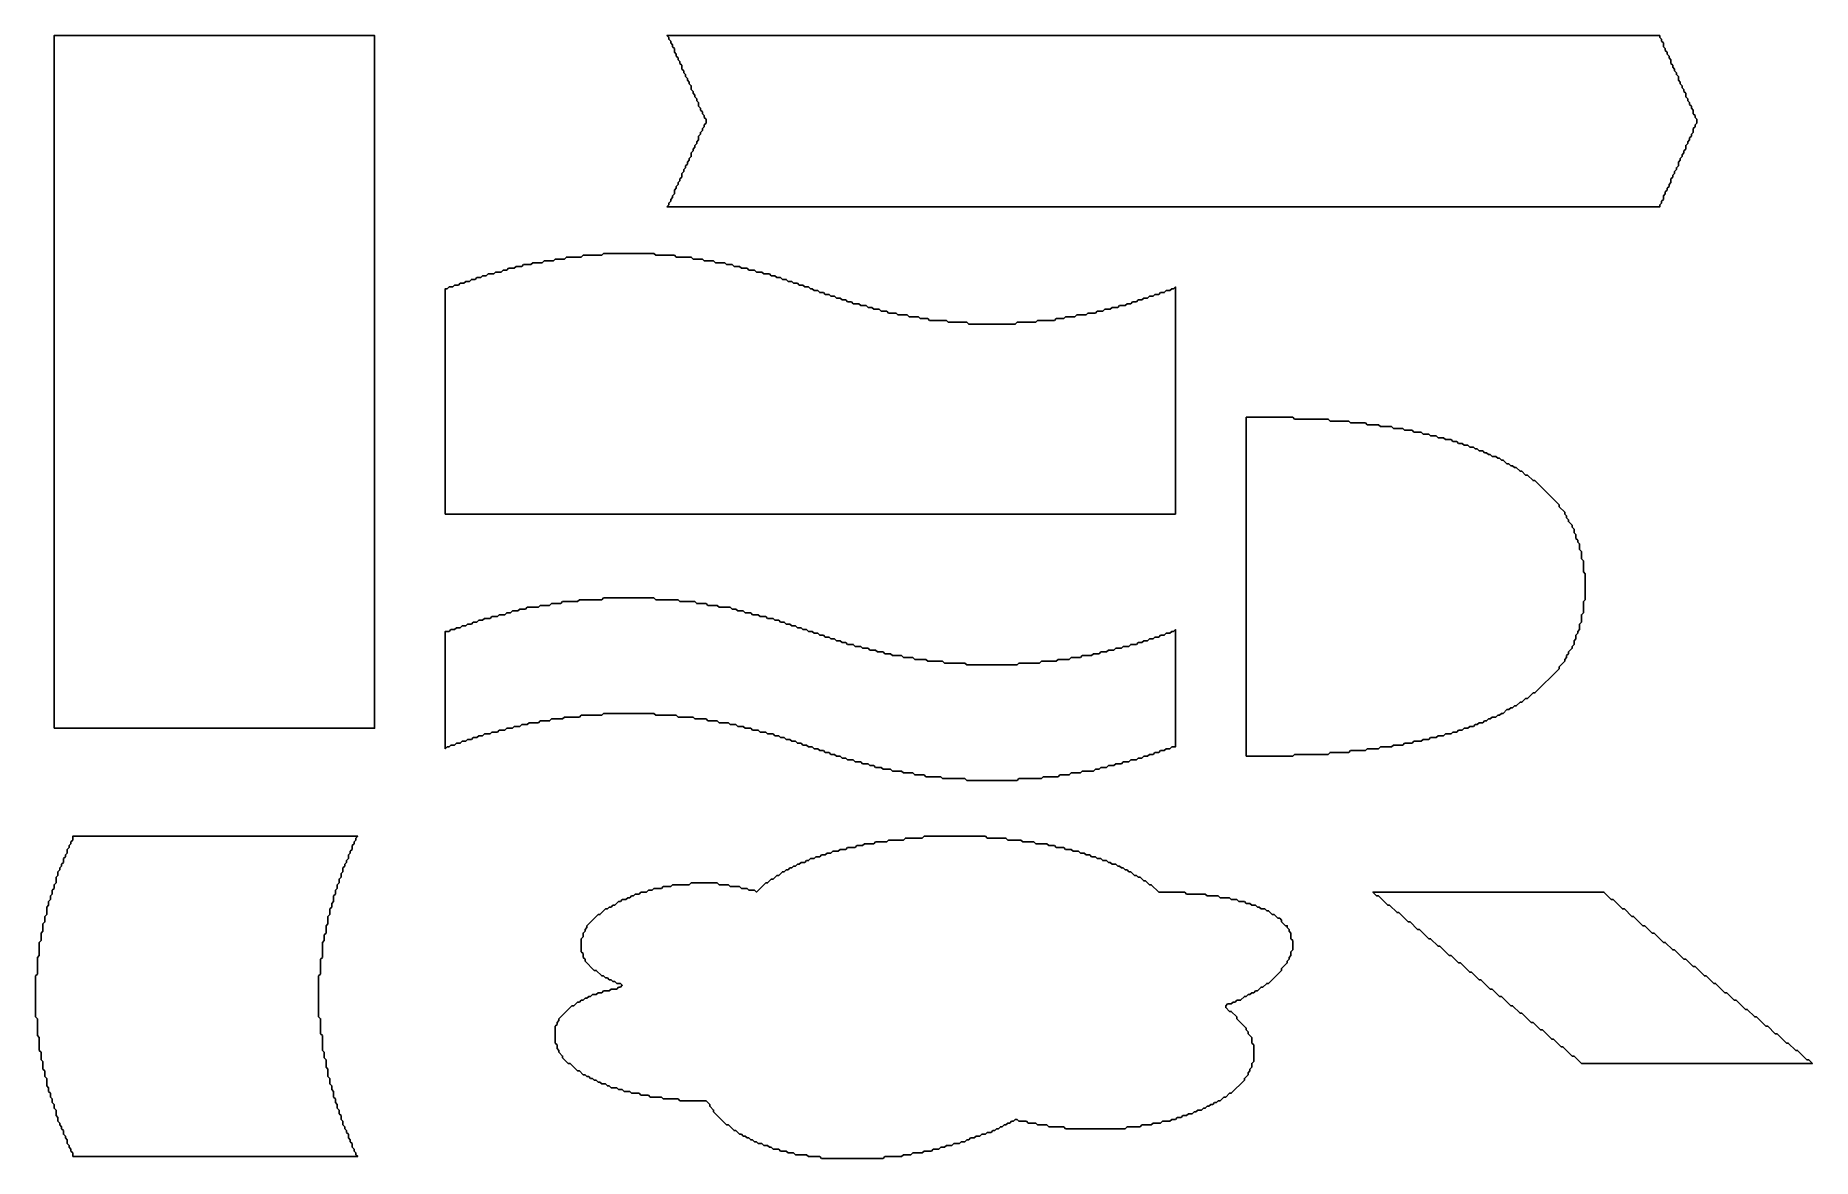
# Model space of a CAD drawing. Header units: metres. Extents: x 89 to 1043, y 118 to 721.
import ezdxf

# ---------------------------------------------------------------- set-up
doc = ezdxf.new("R2010")
doc.units = ezdxf.units.M

msp = doc.modelspace()

# ---------------------------------------------------------------- linework, layer by layer
for points in [[(99, 349), (99, 721), (271, 721), (271, 349)], [(428, 629), (429, 630), (429, 631), (430, 632), (430, 633), (431, 634), (431, 635), (432, 636), (432, 638), (433, 639), (433, 640), (434, 641), (434, 642), (435, 643), (435, 644), (436, 645), (436, 647), (437, 648), (437, 649), (438, 650), (438, 651), (439, 652), (439, 653), (440, 654), (440, 655), (441, 656), (441, 658), (442, 659), (442, 660), (443, 661), (443, 662), (444, 663), (444, 664), (445, 665), (445, 667), (446, 668), (446, 669), (447, 670), (447, 671), (448, 672), (448, 673), (449, 674), (449, 676), (448, 677), (448, 678), (447, 679), (447, 680), (446, 681), (446, 682), (445, 683), (445, 685), (444, 686), (444, 687), (443, 688), (443, 689), (442, 690), (442, 691), (441, 692), (441, 694), (440, 695), (440, 696), (439, 697), (439, 698), (438, 699), (438, 700), (437, 701), (437, 702), (436, 703), (436, 705), (435, 706), (435, 707), (434, 708), (434, 709), (433, 710), (433, 711), (432, 712), (432, 714), (431, 715), (431, 716), (430, 717), (430, 718), (429, 719), (429, 720), (428, 721), (961, 721), (961, 720), (962, 719), (962, 718), (963, 717), (963, 715), (964, 714), (964, 713), (965, 712), (965, 711), (966, 710), (966, 709), (967, 708), (967, 706), (968, 705), (968, 704), (969, 703), (969, 702), (970, 701), (970, 700), (971, 699), (971, 697), (972, 696), (972, 695), (973, 694), (973, 693), (974, 692), (974, 691), (975, 690), (975, 688), (976, 687), (976, 686), (977, 685), (977, 684), (978, 683), (978, 682), (979, 681), (979, 679), (980, 678), (980, 677), (981, 676), (981, 674), (980, 673), (980, 672), (979, 671), (979, 669), (978, 668), (978, 667), (977, 666), (977, 665), (976, 664), (976, 663), (975, 662), (975, 660), (974, 659), (974, 658), (973, 657), (973, 656), (972, 655), (972, 654), (971, 653), (971, 651), (970, 650), (970, 649), (969, 648), (969, 647), (968, 646), (968, 645), (967, 644), (967, 642), (966, 641), (966, 640), (965, 639), (965, 638), (964, 637), (964, 636), (963, 635), (963, 633), (962, 632), (962, 631), (961, 630), (961, 629)], [(309, 464), (309, 585), (310, 585), (311, 586), (313, 586), (314, 587), (316, 587), (317, 588), (319, 588), (320, 589), (322, 589), (323, 590), (325, 590), (326, 591), (328, 591), (329, 592), (331, 592), (332, 593), (335, 593), (336, 594), (339, 594), (340, 595), (342, 595), (343, 596), (346, 596), (347, 597), (350, 597), (351, 598), (355, 598), (356, 599), (361, 599), (362, 600), (367, 600), (368, 601), (373, 601), (374, 602), (382, 602), (383, 603), (393, 603), (394, 604), (421, 604), (422, 603), (432, 603), (433, 602), (441, 602), (442, 601), (447, 601), (448, 600), (453, 600), (454, 599), (459, 599), (460, 598), (463, 598), (464, 597), (467, 597), (468, 596), (471, 596), (472, 595), (475, 595), (476, 594), (479, 594), (480, 593), (483, 593), (484, 592), (486, 592), (487, 591), (489, 591), (490, 590), (492, 590), (493, 589), (495, 589), (496, 588), (498, 588), (499, 587), (501, 587), (502, 586), (504, 586), (505, 585), (506, 585), (507, 584), (509, 584), (510, 583), (512, 583), (513, 582), (515, 582), (516, 581), (518, 581), (519, 580), (521, 580), (522, 579), (524, 579), (525, 578), (527, 578), (528, 577), (531, 577), (532, 576), (535, 576), (536, 575), (538, 575), (539, 574), (542, 574), (543, 573), (546, 573), (547, 572), (551, 572), (552, 571), (557, 571), (558, 570), (563, 570), (564, 569), (568, 569), (569, 568), (578, 568), (579, 567), (589, 567), (590, 566), (615, 566), (616, 567), (626, 567), (627, 568), (636, 568), (637, 569), (641, 569), (642, 570), (647, 570), (648, 571), (653, 571), (654, 572), (658, 572), (659, 573), (662, 573), (663, 574), (666, 574), (667, 575), (670, 575), (671, 576), (674, 576), (675, 577), (677, 577), (678, 578), (680, 578), (681, 579), (683, 579), (684, 580), (686, 580), (687, 581), (689, 581), (690, 582), (692, 582), (693, 583), (695, 583), (696, 584), (698, 584), (699, 585), (700, 585), (701, 586), (701, 464)], [(739, 334), (739, 516), (764, 516), (765, 515), (783, 515), (784, 514), (794, 514), (795, 513), (803, 513), (804, 512), (810, 512), (811, 511), (817, 511), (818, 510), (823, 510), (824, 509), (828, 509), (829, 508), (833, 508), (834, 507), (837, 507), (838, 506), (841, 506), (842, 505), (845, 505), (846, 504), (849, 504), (850, 503), (852, 503), (853, 502), (855, 502), (856, 501), (858, 501), (859, 500), (861, 500), (862, 499), (863, 499), (864, 498), (866, 498), (867, 497), (868, 497), (869, 496), (870, 496), (871, 495), (873, 495), (874, 494), (875, 494), (876, 493), (877, 493), (879, 491), (880, 491), (881, 490), (882, 490), (883, 489), (884, 489), (886, 487), (887, 487), (889, 485), (890, 485), (893, 482), (894, 482), (907, 469), (907, 468), (910, 465), (910, 464), (911, 463), (911, 462), (912, 461), (912, 460), (914, 458), (914, 457), (915, 456), (915, 454), (916, 453), (916, 451), (917, 450), (917, 449), (918, 448), (918, 445), (919, 444), (919, 440), (920, 439), (920, 433), (921, 432), (921, 418), (920, 417), (920, 411), (919, 410), (919, 406), (918, 405), (918, 402), (917, 401), (917, 400), (916, 399), (916, 397), (915, 396), (915, 394), (914, 393), (914, 392), (912, 390), (912, 389), (911, 388), (911, 387), (910, 386), (910, 385), (907, 382), (907, 381), (894, 368), (893, 368), (890, 365), (889, 365), (887, 363), (886, 363), (884, 361), (883, 361), (882, 360), (881, 360), (880, 359), (879, 359), (877, 357), (876, 357), (875, 356), (874, 356), (873, 355), (871, 355), (870, 354), (869, 354), (868, 353), (867, 353), (866, 352), (864, 352), (863, 351), (862, 351), (861, 350), (859, 350), (858, 349), (856, 349), (855, 348), (853, 348), (852, 347), (850, 347), (849, 346), (846, 346), (845, 345), (842, 345), (841, 344), (838, 344), (837, 343), (834, 343), (833, 342), (829, 342), (828, 341), (824, 341), (823, 340), (818, 340), (817, 339), (811, 339), (810, 338), (804, 338), (803, 337), (795, 337), (794, 336), (784, 336), (783, 335), (765, 335), (764, 334)], [(589, 321), (588, 322), (576, 322), (575, 323), (567, 323), (566, 324), (561, 324), (560, 325), (555, 325), (554, 326), (549, 326), (548, 327), (544, 327), (543, 328), (540, 328), (539, 329), (537, 329), (536, 330), (533, 330), (532, 331), (529, 331), (528, 332), (525, 332), (524, 333), (522, 333), (521, 334), (519, 334), (518, 335), (516, 335), (515, 336), (513, 336), (512, 337), (510, 337), (509, 338), (507, 338), (506, 339), (504, 339), (503, 340), (501, 340), (500, 341), (498, 341), (497, 342), (495, 342), (494, 343), (492, 343), (491, 344), (489, 344), (488, 345), (486, 345), (485, 346), (482, 346), (481, 347), (478, 347), (477, 348), (474, 348), (473, 349), (470, 349), (469, 350), (466, 350), (465, 351), (462, 351), (461, 352), (456, 352), (455, 353), (450, 353), (449, 354), (443, 354), (442, 355), (434, 355), (433, 356), (422, 356), (421, 357), (394, 357), (393, 356), (382, 356), (381, 355), (373, 355), (372, 354), (366, 354), (365, 353), (360, 353), (359, 352), (354, 352), (353, 351), (350, 351), (349, 350), (346, 350), (345, 349), (342, 349), (341, 348), (338, 348), (337, 347), (334, 347), (333, 346), (330, 346), (329, 345), (327, 345), (326, 344), (324, 344), (323, 343), (321, 343), (320, 342), (318, 342), (317, 341), (315, 341), (314, 340), (312, 340), (311, 339), (310, 339), (309, 338), (309, 401), (311, 401), (312, 402), (314, 402), (315, 403), (317, 403), (318, 404), (320, 404), (321, 405), (323, 405), (324, 406), (326, 406), (327, 407), (329, 407), (330, 408), (333, 408), (334, 409), (337, 409), (338, 410), (341, 410), (342, 411), (344, 411), (345, 412), (348, 412), (349, 413), (352, 413), (353, 414), (359, 414), (360, 415), (365, 415), (366, 416), (371, 416), (372, 417), (380, 417), (381, 418), (393, 418), (394, 419), (421, 419), (422, 418), (434, 418), (435, 417), (443, 417), (444, 416), (449, 416), (450, 415), (455, 415), (456, 414), (462, 414), (463, 413), (465, 413), (466, 412), (469, 412), (470, 411), (473, 411), (474, 410), (477, 410), (478, 409), (481, 409), (482, 408), (485, 408), (486, 407), (488, 407), (489, 406), (491, 406), (492, 405), (494, 405), (495, 404), (497, 404), (498, 403), (500, 403), (501, 402), (503, 402), (504, 401), (506, 401), (507, 400), (509, 400), (510, 399), (512, 399), (513, 398), (515, 398), (516, 397), (518, 397), (519, 396), (521, 396), (522, 395), (524, 395), (525, 394), (528, 394), (529, 393), (532, 393), (533, 392), (536, 392), (537, 391), (540, 391), (541, 390), (544, 390), (545, 389), (548, 389), (549, 388), (554, 388), (555, 387), (560, 387), (561, 386), (567, 386), (568, 385), (576, 385), (577, 384), (588, 384), (589, 383), (616, 383), (617, 384), (628, 384), (629, 385), (637, 385), (638, 386), (644, 386), (645, 387), (650, 387), (651, 388), (656, 388), (657, 389), (660, 389), (661, 390), (664, 390), (665, 391), (668, 391), (669, 392), (672, 392), (673, 393), (676, 393), (677, 394), (680, 394), (681, 395), (683, 395), (684, 396), (686, 396), (687, 397), (689, 397), (690, 398), (692, 398), (693, 399), (695, 399), (696, 400), (698, 400), (699, 401), (700, 401), (701, 402), (701, 339), (699, 339), (698, 338), (696, 338), (695, 337), (693, 337), (692, 336), (690, 336), (689, 335), (687, 335), (686, 334), (684, 334), (683, 333), (681, 333), (680, 332), (677, 332), (676, 331), (673, 331), (672, 330), (669, 330), (668, 329), (665, 329), (664, 328), (661, 328), (660, 327), (658, 327), (657, 326), (651, 326), (650, 325), (645, 325), (644, 324), (639, 324), (638, 323), (630, 323), (629, 322), (617, 322), (616, 321)], [(109, 119), (109, 121), (108, 122), (108, 123), (107, 124), (107, 125), (106, 126), (106, 128), (105, 129), (105, 130), (104, 131), (104, 133), (103, 134), (103, 135), (102, 136), (102, 137), (101, 138), (101, 140), (100, 141), (100, 144), (99, 145), (99, 147), (98, 148), (98, 150), (97, 151), (97, 153), (96, 154), (96, 156), (95, 157), (95, 161), (94, 162), (94, 165), (93, 166), (93, 170), (92, 171), (92, 175), (91, 176), (91, 183), (90, 184), (90, 193), (89, 194), (89, 216), (90, 217), (90, 226), (91, 227), (91, 234), (92, 235), (92, 239), (93, 240), (93, 244), (94, 245), (94, 248), (95, 249), (95, 253), (96, 254), (96, 256), (97, 257), (97, 259), (98, 260), (98, 262), (99, 263), (99, 265), (100, 266), (100, 269), (101, 270), (101, 272), (102, 273), (102, 274), (103, 275), (103, 276), (104, 277), (104, 279), (105, 280), (105, 281), (106, 282), (106, 284), (107, 285), (107, 286), (108, 287), (108, 288), (109, 289), (109, 291), (262, 291), (261, 290), (261, 289), (260, 288), (260, 287), (259, 286), (259, 284), (258, 283), (258, 282), (257, 281), (257, 279), (256, 278), (256, 277), (255, 276), (255, 275), (254, 274), (254, 272), (253, 271), (253, 269), (252, 268), (252, 266), (251, 265), (251, 263), (250, 262), (250, 260), (249, 259), (249, 256), (248, 255), (248, 253), (247, 252), (247, 249), (246, 248), (246, 244), (245, 243), (245, 239), (244, 238), (244, 235), (243, 234), (243, 226), (242, 225), (242, 217), (241, 216), (241, 194), (242, 193), (242, 185), (243, 184), (243, 176), (244, 175), (244, 172), (245, 171), (245, 167), (246, 166), (246, 162), (247, 161), (247, 158), (248, 157), (248, 155), (249, 154), (249, 151), (250, 150), (250, 148), (251, 147), (251, 145), (252, 144), (252, 142), (253, 141), (253, 139), (254, 138), (254, 136), (255, 135), (255, 134), (256, 133), (256, 132), (257, 131), (257, 129), (258, 128), (258, 127), (259, 126), (259, 124), (260, 123), (260, 122), (261, 121), (261, 120), (262, 119)], [(511, 118), (510, 119), (504, 119), (503, 120), (497, 120), (496, 121), (493, 121), (492, 122), (489, 122), (488, 123), (485, 123), (484, 124), (483, 124), (482, 125), (480, 125), (479, 126), (477, 126), (476, 127), (475, 127), (474, 128), (473, 128), (472, 129), (471, 129), (470, 130), (469, 130), (468, 131), (467, 131), (465, 133), (464, 133), (461, 136), (460, 136), (453, 143), (453, 144), (451, 146), (451, 147), (449, 149), (435, 149), (434, 150), (426, 150), (425, 151), (419, 151), (418, 152), (414, 152), (413, 153), (409, 153), (408, 154), (405, 154), (404, 155), (402, 155), (401, 156), (398, 156), (397, 157), (396, 157), (395, 158), (393, 158), (392, 159), (391, 159), (390, 160), (389, 160), (388, 161), (387, 161), (386, 162), (385, 162), (384, 163), (383, 163), (381, 165), (380, 165), (376, 169), (375, 169), (372, 172), (372, 173), (370, 175), (370, 176), (369, 177), (369, 179), (368, 180), (368, 189), (369, 190), (369, 191), (370, 192), (370, 193), (377, 200), (378, 200), (380, 202), (381, 202), (382, 203), (383, 203), (384, 204), (385, 204), (386, 205), (387, 205), (388, 206), (390, 206), (391, 207), (393, 207), (394, 208), (397, 208), (398, 209), (401, 209), (402, 210), (403, 210), (404, 211), (403, 212), (401, 212), (400, 213), (399, 213), (398, 214), (397, 214), (396, 215), (395, 215), (394, 216), (393, 216), (390, 219), (389, 219), (384, 224), (384, 225), (383, 226), (383, 228), (382, 229), (382, 236), (383, 237), (383, 239), (384, 240), (384, 241), (385, 242), (385, 243), (391, 249), (392, 249), (395, 252), (396, 252), (397, 253), (398, 253), (399, 254), (400, 254), (402, 256), (403, 256), (404, 257), (406, 257), (407, 258), (408, 258), (409, 259), (410, 259), (411, 260), (413, 260), (414, 261), (417, 261), (418, 262), (420, 262), (421, 263), (425, 263), (426, 264), (430, 264), (431, 265), (440, 265), (441, 266), (455, 266), (456, 265), (461, 265), (462, 264), (467, 264), (468, 263), (471, 263), (472, 262), (475, 262), (476, 261), (481, 266), (482, 266), (484, 268), (485, 268), (487, 270), (488, 270), (490, 272), (491, 272), (492, 273), (493, 273), (494, 274), (495, 274), (496, 275), (497, 275), (498, 276), (499, 276), (500, 277), (502, 277), (503, 278), (504, 278), (505, 279), (507, 279), (508, 280), (510, 280), (511, 281), (513, 281), (514, 282), (516, 282), (517, 283), (520, 283), (521, 284), (524, 284), (525, 285), (529, 285), (530, 286), (533, 286), (534, 287), (539, 287), (540, 288), (546, 288), (547, 289), (555, 289), (556, 290), (565, 290), (566, 291), (599, 291), (600, 290), (610, 290), (611, 289), (618, 289), (619, 288), (625, 288), (626, 287), (632, 287), (633, 286), (636, 286), (637, 285), (641, 285), (642, 284), (645, 284), (646, 283), (649, 283), (650, 282), (652, 282), (653, 281), (655, 281), (656, 280), (658, 280), (659, 279), (661, 279), (662, 278), (664, 278), (665, 277), (666, 277), (667, 276), (669, 276), (670, 275), (671, 275), (672, 274), (673, 274), (674, 273), (675, 273), (676, 272), (677, 272), (679, 270), (680, 270), (681, 269), (682, 269), (684, 267), (685, 267), (687, 265), (688, 265), (692, 261), (706, 261), (707, 260), (717, 260), (718, 259), (724, 259), (725, 258), (730, 258), (731, 257), (734, 257), (735, 256), (738, 256), (739, 255), (741, 255), (742, 254), (744, 254), (745, 253), (746, 253), (747, 252), (749, 252), (750, 251), (751, 251), (753, 249), (754, 249), (756, 247), (757, 247), (758, 246), (758, 245), (760, 243), (761, 243), (761, 242), (762, 241), (762, 240), (763, 239), (763, 236), (764, 235), (764, 230), (763, 229), (763, 227), (762, 226), (762, 225), (761, 224), (761, 223), (758, 220), (758, 219), (751, 212), (750, 212), (748, 210), (747, 210), (745, 208), (744, 208), (743, 207), (742, 207), (741, 206), (740, 206), (739, 205), (738, 205), (736, 203), (734, 203), (733, 202), (732, 202), (731, 201), (729, 201), (728, 200), (728, 199), (730, 197), (731, 197), (734, 194), (734, 193), (739, 188), (739, 187), (740, 186), (740, 185), (742, 183), (742, 180), (743, 179), (743, 170), (742, 169), (742, 167), (741, 166), (741, 165), (740, 164), (740, 163), (738, 161), (738, 160), (731, 153), (730, 153), (728, 151), (727, 151), (725, 149), (724, 149), (723, 148), (722, 148), (721, 147), (720, 147), (719, 146), (718, 146), (717, 145), (716, 145), (715, 144), (713, 144), (712, 143), (711, 143), (710, 142), (708, 142), (707, 141), (705, 141), (704, 140), (702, 140), (701, 139), (699, 139), (698, 138), (694, 138), (693, 137), (689, 137), (688, 136), (683, 136), (682, 135), (675, 135), (674, 134), (642, 134), (641, 135), (633, 135), (632, 136), (627, 136), (626, 137), (622, 137), (621, 138), (617, 138), (616, 139), (615, 139), (614, 138), (613, 138), (612, 137), (611, 137), (610, 136), (609, 136), (608, 135), (607, 135), (606, 134), (605, 134), (604, 133), (603, 133), (602, 132), (600, 132), (599, 131), (597, 131), (596, 130), (594, 130), (593, 129), (591, 129), (590, 128), (589, 128), (588, 127), (586, 127), (585, 126), (582, 126), (581, 125), (578, 125), (577, 124), (575, 124), (574, 123), (571, 123), (570, 122), (566, 122), (565, 121), (560, 121), (559, 120), (555, 120), (554, 119), (545, 119), (544, 118)], [(919, 169), (915, 173), (914, 173), (909, 178), (908, 178), (904, 182), (903, 182), (898, 187), (897, 187), (893, 191), (892, 191), (887, 196), (886, 196), (882, 200), (881, 200), (876, 205), (875, 205), (871, 209), (870, 209), (865, 214), (864, 214), (860, 218), (859, 218), (854, 223), (853, 223), (849, 227), (848, 227), (843, 232), (842, 232), (838, 236), (837, 236), (832, 241), (831, 241), (827, 245), (826, 245), (821, 250), (820, 250), (816, 254), (815, 254), (810, 259), (809, 259), (807, 261), (931, 261), (935, 257), (936, 257), (941, 252), (942, 252), (946, 248), (947, 248), (952, 243), (953, 243), (957, 239), (958, 239), (963, 234), (964, 234), (968, 230), (969, 230), (974, 225), (975, 225), (979, 221), (980, 221), (985, 216), (986, 216), (990, 212), (991, 212), (996, 207), (997, 207), (1001, 203), (1002, 203), (1007, 198), (1008, 198), (1012, 194), (1013, 194), (1018, 189), (1019, 189), (1023, 185), (1024, 185), (1029, 180), (1030, 180), (1034, 176), (1035, 176), (1040, 171), (1041, 171), (1043, 169)]]:
    msp.add_lwpolyline(points, close=True)

doc.saveas('drawing.dxf')
